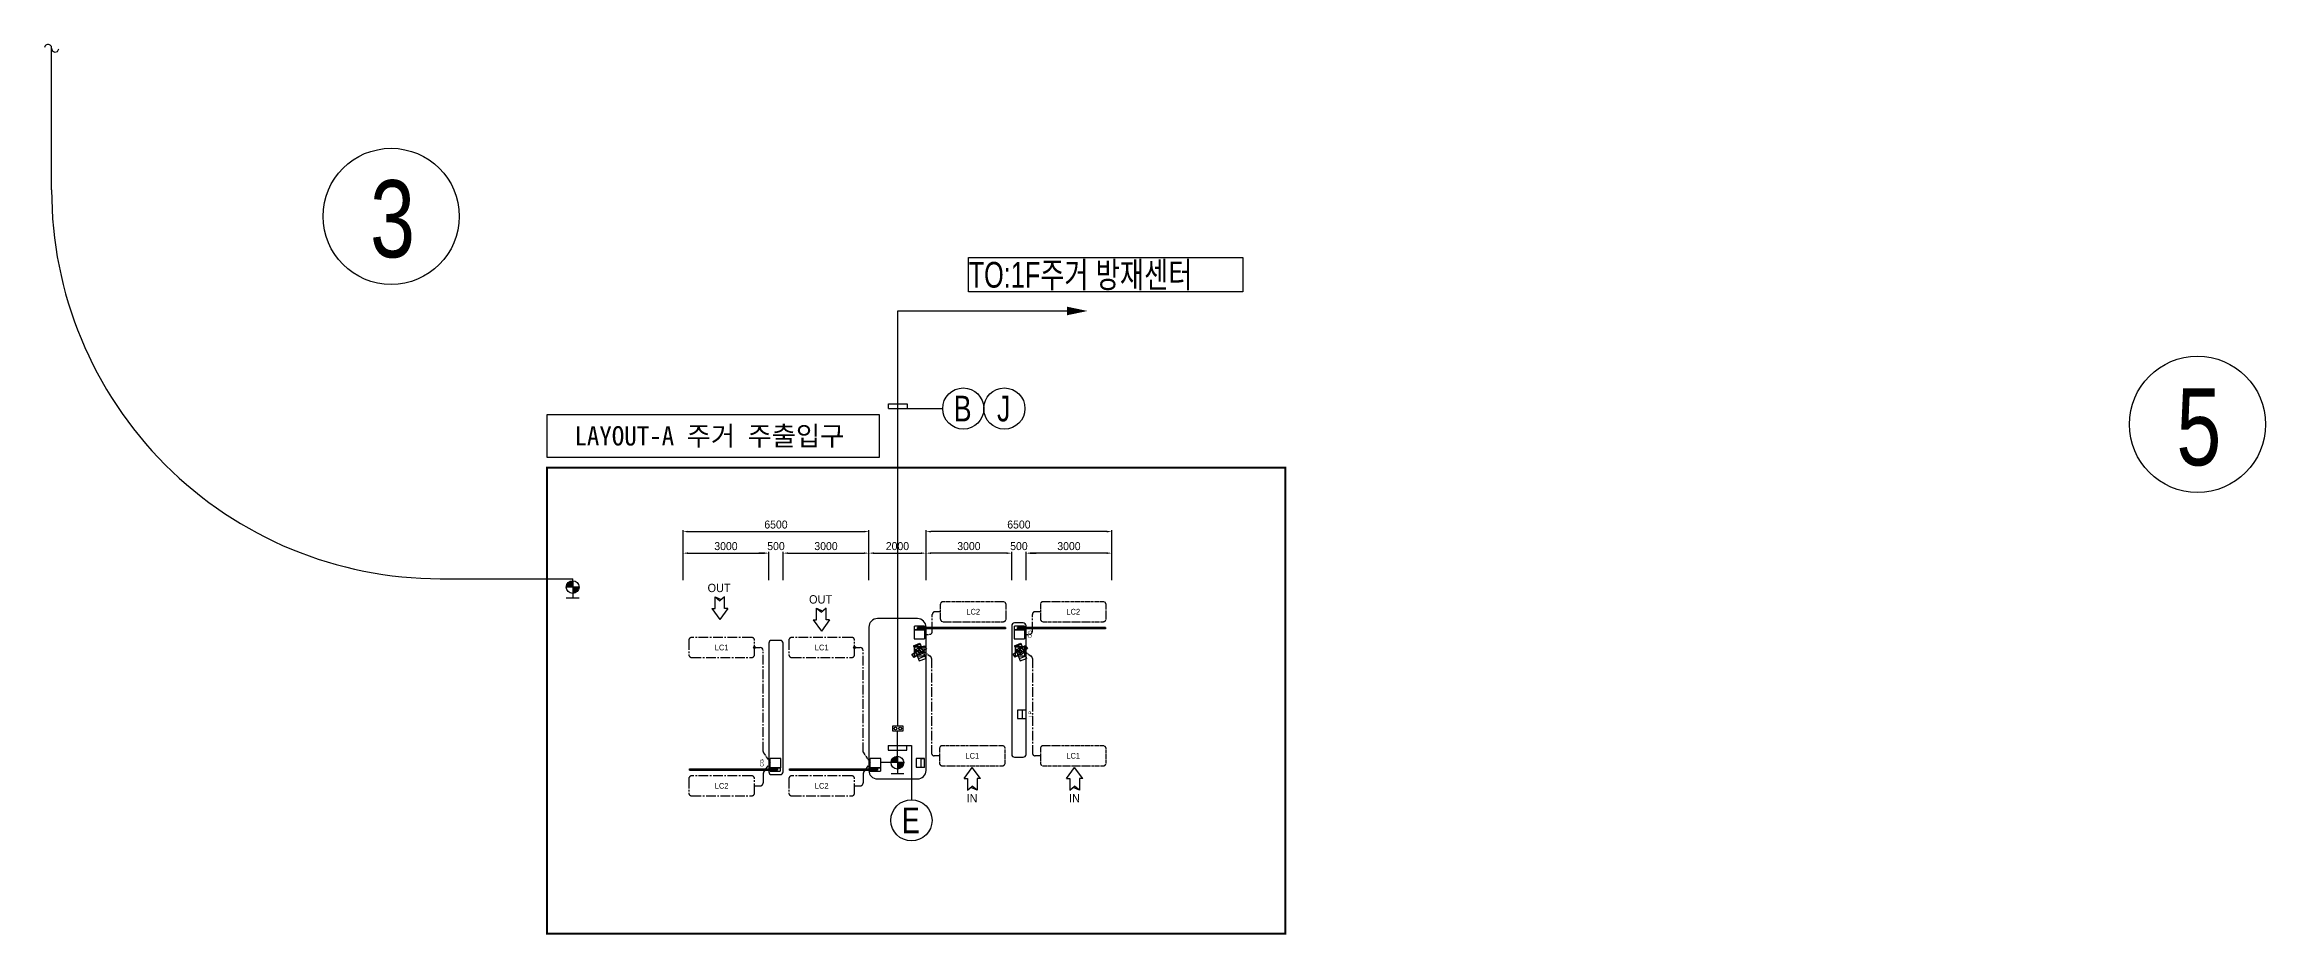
# Model space of a CAD drawing. Header units: millimetres. Extents: x 124153 to 415384, y 94157 to 223285.
# Drawn here: x 124153 to 201863, y 145071 to 176222 of the extents above; entities that cross this region are included whole.
import ezdxf
from ezdxf.enums import TextEntityAlignment as Align

# ---------------------------------------------------------------- set-up
doc = ezdxf.new("R2010")
doc.units = ezdxf.units.MM
doc.header["$LTSCALE"] = 150
doc.linetypes.add('CEN-1', pattern=[24, 20, -2, 0, -2])
doc.linetypes.add('CENTER2', pattern=[1.125, 0.75, -0.125, 0.125, -0.125])
for name, color, linetype in [('4', 4, 'Continuous'), ('e-text', 6, 'Continuous'), ('e-text-box', 7, 'Continuous'), ('e-wire', 4, 'Continuous'), ('e-wire1s', 4, 'CEN-1'), ('Parking-D', 1, 'Continuous'), ('Parking-L', 4, 'Continuous'), ('Parking-S', 3, 'Continuous'), ('Parking-T', 7, 'Continuous')]:
    doc.layers.add(name, color=color, linetype=linetype)
doc.styles.add('돋움', font='Dotum.TTF')
doc.styles.add('실명', font='', dxfattribs={"width": 0.8})
doc.styles.add('아마노', font='Dotum.TTF')
doc.styles.get('실명').set_extended_font_data('GulimChe')
doc.dimstyles.new('PARKING', dxfattribs={"dimscale": 1.5, "dimtxt": 80, "dimasz": 50, "dimexe": 15, "dimexo": 10, "dimgap": 30, "dimtad": 1, "dimdec": 0, "dimzin": 0, "dimdsep": 46, "dimtxsty": '돋움', "dimcen": 0.09, "dimclrd": 1, "dimclre": 1, "dimclrt": 3, "dimadec": 0, "dimazin": 0, "dimtfac": 1, "dimtdec": 0, "dimtix": 1, "dimtofl": 0, "dimtmove": 0, "dimatfit": 3, "dimfxl": 1, "dimtolj": 1, "dimtzin": 0, "dimarcsym": 0})

# ---------------------------------------------------------------- blocks, each defined once
blk = doc.blocks.new('ar')
at = {"layer": '4', "color": 4}
blk.add_lwpolyline([(0, 0, 150, 0, 0), (360, 0, 0, 0, 0)], format="xyseb", dxfattribs=at)
blk = doc.blocks.new('*D5')
at = {"layer": 'DEFPOINTS', "color": 0, "transparency": 16777216}
for p in [(154997, 158419), (154997, 157437), (157997, 157437)]:
    blk.add_point(p, dxfattribs=at)
at = {"layer": 'Parking-D', "color": 1, "lineweight": -2, "transparency": 16777216}
for p, q in [((154997, 157472), (154997, 158471)), ((157822, 158419), (155172, 158419)), ((157997, 157472), (157997, 158471))]:
    blk.add_line(p, q, dxfattribs=at)
at = {"layer": 'Parking-D', "color": 1, "transparency": 16777216}
for points in [[(155172, 158448), (155172, 158390), (154997, 158419)], [(157822, 158448), (157822, 158390), (157997, 158419)]]:
    blk.add_solid(points, dxfattribs=at)
at = {"layer": 'Parking-D', "color": 3, "transparency": 16777216, "insert": (156497, 158664), "char_height": 280, "attachment_point": 5, "style": '돋움'}
blk.add_mtext('\\A1;3000', dxfattribs=at)
blk = doc.blocks.new('*D6')
at = {"layer": 'DEFPOINTS', "color": 0, "transparency": 16777216}
for p in [(154997, 159173), (154997, 157437), (161497, 157437)]:
    blk.add_point(p, dxfattribs=at)
at = {"layer": 'Parking-D', "color": 1, "lineweight": -2, "transparency": 16777216}
for p, q in [((154997, 157472), (154997, 159226)), ((161322, 159173), (155172, 159173)), ((161497, 157472), (161497, 159226))]:
    blk.add_line(p, q, dxfattribs=at)
at = {"layer": 'Parking-D', "color": 1, "transparency": 16777216}
for points in [[(155172, 159203), (155172, 159144), (154997, 159173)], [(161322, 159203), (161322, 159144), (161497, 159173)]]:
    blk.add_solid(points, dxfattribs=at)
at = {"layer": 'Parking-D', "color": 3, "transparency": 16777216, "insert": (158247, 159419), "char_height": 280, "attachment_point": 5, "style": '돋움'}
blk.add_mtext('\\A1;6500', dxfattribs=at)
blk = doc.blocks.new('*D7')
at = {"layer": 'DEFPOINTS', "color": 0, "transparency": 16777216}
for p in [(158497, 158419), (158497, 157437), (161497, 157437)]:
    blk.add_point(p, dxfattribs=at)
at = {"layer": 'Parking-D', "color": 1, "lineweight": -2, "transparency": 16777216}
for p, q in [((158497, 157472), (158497, 158471)), ((161322, 158419), (158672, 158419)), ((161497, 157472), (161497, 158471))]:
    blk.add_line(p, q, dxfattribs=at)
at = {"layer": 'Parking-D', "color": 1, "transparency": 16777216}
for points in [[(158672, 158448), (158672, 158390), (158497, 158419)], [(161322, 158448), (161322, 158390), (161497, 158419)]]:
    blk.add_solid(points, dxfattribs=at)
at = {"layer": 'Parking-D', "color": 3, "transparency": 16777216, "insert": (159997, 158664), "char_height": 280, "attachment_point": 5, "style": '돋움'}
blk.add_mtext('\\A1;3000', dxfattribs=at)
blk = doc.blocks.new('*D8')
at = {"layer": 'DEFPOINTS', "color": 0, "transparency": 16777216}
for p in [(157997, 158419), (157997, 157437), (158497, 157437)]:
    blk.add_point(p, dxfattribs=at)
at = {"layer": 'Parking-D', "color": 1, "lineweight": -2, "transparency": 16777216}
for p, q in [((157822, 158419), (157647, 158419)), ((157997, 157472), (157997, 158471)), ((158497, 157472), (158497, 158471)), ((158672, 158419), (158847, 158419))]:
    blk.add_line(p, q, dxfattribs=at)
at = {"layer": 'Parking-D', "color": 1, "transparency": 16777216}
for points in [[(157822, 158448), (157822, 158390), (157997, 158419)], [(158672, 158448), (158672, 158390), (158497, 158419)]]:
    blk.add_solid(points, dxfattribs=at)
at = {"layer": 'Parking-D', "color": 3, "transparency": 16777216, "insert": (158247, 158664), "char_height": 280, "attachment_point": 5, "style": '돋움'}
blk.add_mtext('\\A1;500', dxfattribs=at)
blk = doc.blocks.new('*D9')
at = {"layer": 'DEFPOINTS', "color": 0, "transparency": 16777216}
for p in [(152997, 158419), (149997, 157437), (152997, 157437)]:
    blk.add_point(p, dxfattribs=at)
at = {"layer": 'Parking-D', "color": 1, "lineweight": -2, "transparency": 16777216}
for p, q in [((149997, 157472), (149997, 158471)), ((150172, 158419), (152822, 158419)), ((152997, 157472), (152997, 158471))]:
    blk.add_line(p, q, dxfattribs=at)
at = {"layer": 'Parking-D', "color": 1, "transparency": 16777216}
for points in [[(150172, 158448), (150172, 158390), (149997, 158419)], [(152822, 158448), (152822, 158390), (152997, 158419)]]:
    blk.add_solid(points, dxfattribs=at)
at = {"layer": 'Parking-D', "color": 3, "transparency": 16777216, "insert": (151497, 158664), "char_height": 280, "attachment_point": 5, "style": '돋움'}
blk.add_mtext('\\A1;3000', dxfattribs=at)
blk = doc.blocks.new('*D10')
at = {"layer": 'DEFPOINTS', "color": 0, "transparency": 16777216}
for p in [(152997, 159173), (146497, 157437), (152997, 157437)]:
    blk.add_point(p, dxfattribs=at)
at = {"layer": 'Parking-D', "color": 1, "lineweight": -2, "transparency": 16777216}
for p, q in [((146497, 157472), (146497, 159226)), ((146672, 159173), (152822, 159173)), ((152997, 157472), (152997, 159226))]:
    blk.add_line(p, q, dxfattribs=at)
at = {"layer": 'Parking-D', "color": 1, "transparency": 16777216}
for points in [[(146672, 159203), (146672, 159144), (146497, 159173)], [(152822, 159203), (152822, 159144), (152997, 159173)]]:
    blk.add_solid(points, dxfattribs=at)
at = {"layer": 'Parking-D', "color": 3, "transparency": 16777216, "insert": (149747, 159419), "char_height": 280, "attachment_point": 5, "style": '돋움'}
blk.add_mtext('\\A1;6500', dxfattribs=at)
blk = doc.blocks.new('*D11')
at = {"layer": 'DEFPOINTS', "color": 0, "transparency": 16777216}
for p in [(149497, 158419), (146497, 157437), (149497, 157437)]:
    blk.add_point(p, dxfattribs=at)
at = {"layer": 'Parking-D', "color": 1, "lineweight": -2, "transparency": 16777216}
for p, q in [((146497, 157472), (146497, 158471)), ((146672, 158419), (149322, 158419)), ((149497, 157472), (149497, 158471))]:
    blk.add_line(p, q, dxfattribs=at)
at = {"layer": 'Parking-D', "color": 1, "transparency": 16777216}
for points in [[(146672, 158448), (146672, 158390), (146497, 158419)], [(149322, 158448), (149322, 158390), (149497, 158419)]]:
    blk.add_solid(points, dxfattribs=at)
at = {"layer": 'Parking-D', "color": 3, "transparency": 16777216, "insert": (147997, 158664), "char_height": 280, "attachment_point": 5, "style": '돋움'}
blk.add_mtext('\\A1;3000', dxfattribs=at)
blk = doc.blocks.new('*D12')
at = {"layer": 'DEFPOINTS', "color": 0, "transparency": 16777216}
for p in [(149997, 158419), (149497, 157437), (149997, 157437)]:
    blk.add_point(p, dxfattribs=at)
at = {"layer": 'Parking-D', "color": 1, "lineweight": -2, "transparency": 16777216}
for p, q in [((149322, 158419), (149147, 158419)), ((149497, 157472), (149497, 158471)), ((149997, 157472), (149997, 158471)), ((150172, 158419), (150347, 158419))]:
    blk.add_line(p, q, dxfattribs=at)
at = {"layer": 'Parking-D', "color": 1, "transparency": 16777216}
for points in [[(149322, 158448), (149322, 158390), (149497, 158419)], [(150172, 158448), (150172, 158390), (149997, 158419)]]:
    blk.add_solid(points, dxfattribs=at)
at = {"layer": 'Parking-D', "color": 3, "transparency": 16777216, "insert": (149747, 158664), "char_height": 280, "attachment_point": 5, "style": '돋움'}
blk.add_mtext('\\A1;500', dxfattribs=at)
blk = doc.blocks.new('*D13')
at = {"layer": 'DEFPOINTS', "color": 0, "transparency": 16777216}
for p in [(154997, 158419), (152997, 157437), (154997, 157437)]:
    blk.add_point(p, dxfattribs=at)
at = {"layer": 'Parking-D', "color": 1, "lineweight": -2, "transparency": 16777216}
for p, q in [((152997, 157472), (152997, 158471)), ((153172, 158419), (154822, 158419)), ((154997, 157472), (154997, 158471))]:
    blk.add_line(p, q, dxfattribs=at)
at = {"layer": 'Parking-D', "color": 1, "transparency": 16777216}
for points in [[(153172, 158448), (153172, 158390), (152997, 158419)], [(154822, 158448), (154822, 158390), (154997, 158419)]]:
    blk.add_solid(points, dxfattribs=at)
at = {"layer": 'Parking-D', "color": 3, "transparency": 16777216, "insert": (153997, 158664), "char_height": 280, "attachment_point": 5, "style": '돋움'}
blk.add_mtext('\\A1;2000', dxfattribs=at)

msp = doc.modelspace()

# ---------------------------------------------------------------- hatches: boundary and pattern name
at = {"layer": 'Parking-S'}
h = msp.add_hatch(color=3, dxfattribs=at)
h.paths.add_polyline_path([(142859.5, 157231.3), (142635.6, 157231.3), (142635.6, 157007.4, 0.4142136)])
h.paths.add_polyline_path([(142635.6, 157455.3, 0.4142136), (142411.7, 157231.3), (142635.6, 157231.3)])
h = msp.add_hatch(color=3, dxfattribs=at)
h.paths.add_polyline_path([(154219.6, 151087.8), (153995.7, 151087.8), (153995.7, 150863.8, 0.4142136)])
h.paths.add_polyline_path([(153995.7, 151311.7, 0.4142136), (153771.8, 151087.8), (153995.7, 151087.8)])

# ---------------------------------------------------------------- linework, layer by layer
for p, q in [((148996.9, 155118.2), (149196.9, 155118.2)), ((152496.9, 155118.2), (152696.9, 155118.2))]:
    msp.add_line(p, q)
at = {"color": 1}
for centre in [(136283.9, 170204.8), (199480.7, 162926.8)]:
    msp.add_circle(centre, 2382, dxfattribs=at)
for centre in [(148996.9, 155118.2), (152496.9, 155118.2)]:
    msp.add_circle(centre, 38.2)
for centre in [(149196.9, 155018.2), (152696.9, 155018.2)]:
    msp.add_arc(centre, 100, 0, 90)
at = {"layer": 'e-text-box'}
for p, q in [((153679.3, 163480.2, 1073.4), (153679.3, 163646.2, 1073.4)), ((153679.3, 163646.2, 1073.4), (154337.6, 163646.2, 1073.4)), ((153679.3, 163480.2, 1073.4), (155579.3, 163480.2, 1073.4)), ((154337.6, 163646.2, 1073.4), (154337.6, 163480.2, 1073.4)), ((153667.8, 151687.6), (153667.8, 151521.6)), ((153667.8, 151687.6), (154488, 151687.6)), ((154326.1, 151521.6), (154326.1, 151687.6)), ((154488, 151687.6), (154488, 149787.6)), ((153667.8, 151521.6), (154326.1, 151521.6))]:
    msp.add_line(p, q, dxfattribs=at)
msp.add_lwpolyline([(156484, 168761.9), (166079, 168761.9), (166079, 167558.9), (156484, 167558.9)], close=True, dxfattribs=at)
for centre in [(156299, 163480.2, 1073.4), (157738.5, 163480.2, 1073.4), (154488, 149067.8)]:
    msp.add_circle(centre, 719.7, dxfattribs=at)
at = {"layer": 'e-wire'}
for p, q in [((124403.8, 171133), (124403.8, 176088.3)), ((154008.4, 152365.5, 1073.4), (154008.4, 166893.5, 1073.4)), ((154008.4, 166893.5, 1073.4), (159929.9, 166893.5, 1073.4)), ((137996.9, 157525), (142635.6, 157525)), ((142635.6, 157455.3), (142635.6, 157525)), ((153995.7, 151311.7), (153995.7, 152206.1, 1073.4)), ((153771.8, 151087.8), (153416.9, 151087.8))]:
    msp.add_line(p, q, dxfattribs=at)
for centre, radius, start, end in [((124278.3, 176095.7), 126.4, 352.663821, 172.663821), ((124530, 176079.6), 126.4, 172.663821, 352.663821), ((137996.9, 171118.1), 13593.1, 179.937436, 270)]:
    msp.add_arc(centre, radius, start, end, dxfattribs=at)
at = {"layer": 'Parking-L', "color": 6, "elevation": 1533.5}
msp.add_lwpolyline([(141734.9, 161772.3), (153371.3, 161772.3), (153371.3, 163257.1), (141734.9, 163257.1)], close=True, dxfattribs=at)
at = {"layer": 'Parking-L', "color": 6, "const_width": 70.3, "elevation": 1533.5}
msp.add_lwpolyline([(141734.9, 161415.3), (167565, 161415.3), (167565, 145106.2), (141734.9, 145106.2)], close=True, dxfattribs=at)
at = {"layer": 'Parking-S', "color": 3}
for p, q in [((142859.5, 157231.3), (142411.7, 157231.3)), ((142635.6, 157455.3), (142635.6, 156840.1)), ((142859.5, 156840.1), (142411.7, 156840.1)), ((154219.6, 151087.8), (153771.8, 151087.8)), ((153995.7, 151311.7), (153995.7, 150696.6)), ((154219.6, 150696.6), (153771.8, 150696.6))]:
    msp.add_line(p, q, dxfattribs=at)
at = {"layer": 'Parking-S', "color": 6}
for p, q in [((147503.7, 156485), (147784.3, 156093.2)), ((147503.7, 156485), (147618.8, 156485)), ((147618.8, 156485), (147618.8, 156893)), ((147618.8, 156893), (147784.3, 156749.2)), ((147618.8, 156893), (147833.5, 156791.9)), ((147949.9, 156893), (147784.3, 156749.2)), ((148064.9, 156485), (147784.3, 156093.2)), ((147949.9, 156485), (147949.9, 156893)), ((148064.9, 156485), (147949.9, 156485)), ((151168.8, 156085), (151168.8, 156493)), ((151168.8, 156493), (151334.3, 156349.2)), ((151168.8, 156493), (151383.5, 156391.9)), ((151499.9, 156493), (151334.3, 156349.2)), ((151499.9, 156085), (151499.9, 156493)), ((151053.7, 156085), (151334.3, 155693.2)), ((151053.7, 156085), (151168.8, 156085)), ((151614.9, 156085), (151334.3, 155693.2)), ((151614.9, 156085), (151499.9, 156085)), ((156335.9, 150530.2), (156616.5, 150922.1)), ((156897.1, 150530.2), (156616.5, 150922.1)), ((159916.3, 150530.9), (160196.9, 150922.7)), ((160477.5, 150530.9), (160196.9, 150922.7)), ((156335.9, 150530.2), (156451, 150530.2)), ((156451, 150530.2), (156451, 150122.3)), ((156451, 150122.3), (156616.5, 150266.1)), ((156782.1, 150122.3), (156567.4, 150223.4)), ((156782.1, 150122.3), (156616.5, 150266.1)), ((156897.1, 150530.2), (156782.1, 150530.2)), ((156782.1, 150530.2), (156782.1, 150122.3)), ((159916.3, 150530.9), (160031.4, 150530.9)), ((160031.4, 150530.9), (160031.4, 150122.9)), ((160031.4, 150122.9), (160196.9, 150266.7)), ((160362.4, 150122.9), (160147.7, 150224)), ((160362.4, 150122.9), (160196.9, 150266.7)), ((160477.5, 150530.9), (160362.4, 150530.9)), ((160362.4, 150530.9), (160362.4, 150122.9))]:
    msp.add_line(p, q, dxfattribs=at)
at = {"layer": 'Parking-S', "color": 0, "linetype": 'CENTER2', "ltscale": 3}
for p, q in [((155217.2, 155678.2), (155217.2, 156270.2)), ((155496.9, 156370.2), (155317.2, 156370.2)), ((158717.2, 155678.2), (158717.2, 156270.2)), ((158996.9, 156370.2), (158817.2, 156370.2)), ((149296.9, 151482.5), (149296.9, 155018.2)), ((152796.9, 151451.8), (152796.9, 155018.2)), ((155186.8, 154736.2), (155186.8, 151427.5)), ((158717.2, 154736.8), (158717.2, 151428.2)), ((155466.5, 151327.5), (155286.8, 151327.5)), ((158996.9, 151328.2), (158817.2, 151328.2)), ((148996.9, 150276.2), (149196.9, 150276.2)), ((149296.9, 150683.8), (149296.9, 150376.2)), ((152496.9, 150276.2), (152696.9, 150276.2)), ((152796.9, 150683.8), (152796.9, 150376.2))]:
    msp.add_line(p, q, dxfattribs=at)
at = {"layer": 'Parking-S', "color": 2}
for p, q in [((152996.9, 155828.2), (152996.9, 150818.2)), ((154696.9, 156128.2), (153296.9, 156128.2)), ((154996.9, 150818.2), (154996.9, 155828.2)), ((154505.9, 154877.1), (154932.9, 155180.9)), ((154583.9, 154767.4), (154505.9, 154877.1)), ((154557.3, 155178.5), (154781.6, 155263.8)), ((154557.3, 155178.5), (154760.1, 154645.8)), ((154569.7, 155145.7), (154794, 155231.1)), ((155011, 155071.2), (154583.9, 154767.4)), ((154597.3, 155142.1), (154925.9, 155142.1)), ((154597.3, 155142.1), (154597.3, 154813.5)), ((154925.9, 154813.5), (154597.3, 154813.5)), ((154597.9, 154814.2), (154597.9, 155142.8)), ((154926.5, 155142.8), (154597.9, 155142.8)), ((154926.5, 154814.2), (154597.9, 154814.2)), ((154954.1, 154810.6), (154729.8, 154725.2)), ((154760.1, 154645.8), (154984.4, 154731.1)), ((154781.6, 155263.8), (154984.4, 154731.1)), ((154925.9, 155142.1), (154925.9, 154813.5)), ((154926.5, 154814.2), (154926.5, 155142.8)), ((154932.9, 155180.9), (155011, 155071.2)), ((158043.2, 154884.8), (158470.3, 155188.6)), ((158121.3, 154775.1), (158043.2, 154884.8)), ((158087.6, 155178.1), (158311.9, 155263.5)), ((158087.6, 155178.1), (158290.5, 154645.4)), ((158100.1, 155145.4), (158324.4, 155230.8)), ((158548.4, 155078.9), (158121.3, 154775.1)), ((158128.3, 154813.9), (158128.3, 155142.5)), ((158456.9, 155142.5), (158128.3, 155142.5)), ((158128.3, 154813.9), (158128.3, 155142.5)), ((158128.3, 155142.5), (158456.9, 155142.5)), ((158456.9, 154813.9), (158128.3, 154813.9)), ((158456.9, 154813.9), (158128.3, 154813.9)), ((158484.5, 154810.3), (158260.2, 154724.9)), ((158290.5, 154645.4), (158514.7, 154730.8)), ((158311.9, 155263.5), (158514.7, 154730.8)), ((158456.9, 154813.9), (158456.9, 155142.5)), ((158456.9, 154813.9), (158456.9, 155142.5)), ((158470.3, 155188.6), (158548.4, 155078.9)), ((158496.9, 152928.2), (158196.9, 152928.2)), ((158196.9, 152928.2), (158196.9, 152628.2)), ((158196.9, 152628.2), (158496.9, 152628.2)), ((158359.9, 152933.2), (158484.9, 152933.2)), ((158359.9, 152933.2), (158359.9, 152623.2)), ((158484.9, 152623.2), (158359.9, 152623.2)), ((158484.9, 152933.2), (158484.9, 152623.2)), ((158496.9, 152628.2), (158496.9, 152928.2)), ((154946.9, 151228.2), (154646.9, 151228.2)), ((154646.9, 151228.2), (154646.9, 150928.2)), ((154646.9, 150928.2), (154946.9, 150928.2)), ((154809.9, 151233.2), (154934.9, 151233.2)), ((154809.9, 151233.2), (154809.9, 150923.2)), ((154934.9, 150923.2), (154809.9, 150923.2)), ((154934.9, 151233.2), (154934.9, 150923.2)), ((154946.9, 150928.2), (154946.9, 151228.2)), ((153296.9, 150518.2), (154696.9, 150518.2))]:
    msp.add_line(p, q, dxfattribs=at)
at = {"layer": 'Parking-S', "color": 2, "linetype": 'Continuous'}
for p, q in [((154576.9, 155738.2), (154946.9, 155738.2)), ((154576.9, 155738.2), (154576.9, 155418.2)), ((154946.9, 155858.2), (154595.6, 155858.2)), ((154595.6, 155738.2), (154595.6, 155858.2)), ((154946.9, 155738.2), (154595.6, 155738.2)), ((154696.4, 155770.3), (154696.4, 155820.2)), ((157776.2, 155820.2), (154696.4, 155820.2)), ((157776.2, 155770.3), (154696.4, 155770.3)), ((154946.9, 155858.2), (154946.9, 155738.2)), ((154946.9, 155738.2), (154946.9, 155418.2)), ((157776.2, 155770.3), (157776.2, 155820.2)), ((157776.2, 155820.2), (157776.2, 155770.3)), ((157776.2, 155820.2), (157776.2, 155770.3)), ((158076.9, 155738.2), (158446.9, 155738.2)), ((158076.9, 155738.2), (158076.9, 155418.2)), ((158446.9, 155858.2), (158095.6, 155858.2)), ((158095.6, 155738.2), (158095.6, 155858.2)), ((158446.9, 155738.2), (158095.6, 155738.2)), ((158196.4, 155770.3), (158196.4, 155820.2)), ((161276.2, 155820.2), (158196.4, 155820.2)), ((161276.2, 155770.3), (158196.4, 155770.3)), ((158446.9, 155858.2), (158446.9, 155738.2)), ((158446.9, 155738.2), (158446.9, 155418.2)), ((161276.2, 155820.2), (161276.2, 155770.3)), ((154576.9, 155418.2), (154946.9, 155418.2)), ((158076.9, 155418.2), (158446.9, 155418.2)), ((146717.6, 150876), (146717.6, 150826.2)), ((146717.6, 150826.2), (146717.6, 150876)), ((146717.6, 150826.2), (146717.6, 150876)), ((146717.6, 150876), (149797.5, 150876)), ((146717.6, 150826.2), (149797.5, 150826.2)), ((149916.9, 151228.2), (149546.9, 151228.2)), ((149546.9, 150908.2), (149546.9, 151228.2)), ((149916.9, 150908.2), (149546.9, 150908.2)), ((149546.9, 150908.2), (149898.3, 150908.2)), ((149546.9, 150788.2), (149546.9, 150908.2)), ((149546.9, 150788.2), (149898.3, 150788.2)), ((149797.5, 150876), (149797.5, 150826.2)), ((149898.3, 150908.2), (149898.3, 150788.2)), ((149916.9, 150908.2), (149916.9, 151228.2)), ((150217.6, 150876), (153297.5, 150876)), ((150217.6, 150826.2), (150217.6, 150876)), ((150217.6, 150826.2), (150217.6, 150876)), ((150217.6, 150876), (150217.6, 150826.2)), ((150217.6, 150826.2), (153297.5, 150826.2)), ((153046.9, 150908.2), (153046.9, 151228.2)), ((153416.9, 151228.2), (153046.9, 151228.2)), ((153046.9, 150788.2), (153046.9, 150908.2)), ((153046.9, 150908.2), (153398.3, 150908.2)), ((153416.9, 150908.2), (153046.9, 150908.2)), ((153046.9, 150788.2), (153398.3, 150788.2)), ((153297.5, 150876), (153297.5, 150826.2)), ((153398.3, 150908.2), (153398.3, 150788.2)), ((153416.9, 150908.2), (153416.9, 151228.2))]:
    msp.add_line(p, q, dxfattribs=at)
at = {"layer": 'Parking-S', "color": 0, "linetype": 'CENTER2'}
for p, q in [((154946.9, 155578.2), (155117.2, 155578.2)), ((158446.9, 155578.2), (158617.2, 155578.2)), ((154926.5, 154977.8), (155146, 154816.8)), ((158456.9, 154978.2), (158676.3, 154817.1)), ((149314.2, 151426.4), (149546.9, 151083.2)), ((149314.2, 150739.9), (149546.9, 151083.2)), ((152796.9, 151451.8), (153046.9, 151083.2)), ((152814.2, 150739.9), (153046.9, 151083.2))]:
    msp.add_line(p, q, dxfattribs=at)
at = {"layer": 'Parking-S', "color": 1, "linetype": 'Continuous'}
for p, q in [((155086.4, 155770.3), (155086.4, 155820.2)), ((155086.4, 155820.2), (155385.3, 155820.2)), ((155385.3, 155770.3), (155086.4, 155770.3)), ((155385.3, 155820.2), (155385.3, 155770.3)), ((155684.1, 155820.2), (155983, 155820.2)), ((155983, 155770.3), (155684.1, 155770.3)), ((155983, 155820.2), (155983, 155770.3)), ((156281.9, 155820.2), (156580.8, 155820.2)), ((156281.9, 155770.3), (156281.9, 155820.2)), ((156580.8, 155770.3), (156281.9, 155770.3)), ((156580.8, 155820.2), (156580.8, 155770.3)), ((156879.6, 155820.2), (157178.5, 155820.2)), ((157178.5, 155770.3), (156879.6, 155770.3)), ((157477.4, 155820.2), (157776.2, 155820.2)), ((157477.4, 155770.3), (157477.4, 155820.2)), ((157776.2, 155770.3), (157477.4, 155770.3)), ((158586.4, 155770.3), (158586.4, 155820.2)), ((158586.4, 155820.2), (158885.3, 155820.2)), ((158885.3, 155770.3), (158586.4, 155770.3)), ((158885.3, 155820.2), (158885.3, 155770.3)), ((159184.1, 155820.2), (159483, 155820.2)), ((159483, 155770.3), (159184.1, 155770.3)), ((159483, 155820.2), (159483, 155770.3)), ((159781.9, 155820.2), (160080.8, 155820.2)), ((159781.9, 155770.3), (159781.9, 155820.2)), ((160080.8, 155770.3), (159781.9, 155770.3)), ((160080.8, 155820.2), (160080.8, 155770.3)), ((160418.4, 155820.2), (160717.3, 155820.2)), ((160717.3, 155770.3), (160418.4, 155770.3)), ((160977.4, 155820.2), (161276.2, 155820.2)), ((160977.4, 155770.3), (160977.4, 155820.2)), ((161276.2, 155770.3), (160977.4, 155770.3)), ((146717.6, 150876), (147016.5, 150876)), ((147016.5, 150826.2), (146717.6, 150826.2)), ((147016.5, 150876), (147016.5, 150826.2)), ((147315.3, 150876), (147614.2, 150876)), ((147614.2, 150826.2), (147315.3, 150826.2)), ((147913.1, 150876), (148212, 150876)), ((147913.1, 150826.2), (147913.1, 150876)), ((148212, 150826.2), (147913.1, 150826.2)), ((148212, 150876), (148212, 150826.2)), ((148510.8, 150876), (148809.7, 150876)), ((148510.8, 150826.2), (148510.8, 150876)), ((148809.7, 150826.2), (148510.8, 150826.2)), ((149108.6, 150826.2), (149108.6, 150876)), ((149108.6, 150876), (149407.4, 150876)), ((149407.4, 150826.2), (149108.6, 150826.2)), ((149407.4, 150876), (149407.4, 150826.2)), ((150217.6, 150876), (150516.5, 150876)), ((150516.5, 150826.2), (150217.6, 150826.2)), ((150516.5, 150876), (150516.5, 150826.2)), ((150815.3, 150876), (151114.2, 150876)), ((151114.2, 150826.2), (150815.3, 150826.2)), ((151413.1, 150826.2), (151413.1, 150876)), ((151413.1, 150876), (151712, 150876)), ((151712, 150826.2), (151413.1, 150826.2)), ((151712, 150876), (151712, 150826.2)), ((152010.8, 150826.2), (152010.8, 150876)), ((152010.8, 150876), (152309.7, 150876)), ((152309.7, 150826.2), (152010.8, 150826.2)), ((152608.6, 150876), (152907.4, 150876)), ((152608.6, 150826.2), (152608.6, 150876)), ((152907.4, 150826.2), (152608.6, 150826.2))]:
    msp.add_line(p, q, dxfattribs=at)
at = {"layer": 'Parking-S', "color": 0, "linetype": 'CENTER2'}
for points in [[(155496.9, 156620.2), (155496.9, 156120.2, 0.4142136), (155596.9, 156020.2), (157696.9, 156020.2, 0.4142136), (157796.9, 156120.2), (157796.9, 156620.2, 0.4142136), (157696.9, 156720.2), (155596.9, 156720.2, 0.4142136)], [(158996.9, 156620.2), (158996.9, 156120.2, 0.4142136), (159096.9, 156020.2), (161196.9, 156020.2, 0.4142136), (161296.9, 156120.2), (161296.9, 156620.2, 0.4142136), (161196.9, 156720.2), (159096.9, 156720.2, 0.4142136)], [(155466.5, 151577.5), (155466.5, 151077.5, 0.4142136), (155566.5, 150977.5), (157666.5, 150977.5, 0.4142136), (157766.5, 151077.5), (157766.5, 151577.5, 0.4142136), (157666.5, 151677.5), (155566.5, 151677.5, 0.4142136)], [(158996.9, 151578.2), (158996.9, 151078.2, 0.4142136), (159096.9, 150978.2), (161196.9, 150978.2, 0.4142136), (161296.9, 151078.2), (161296.9, 151578.2, 0.4142136), (161196.9, 151678.2), (159096.9, 151678.2, 0.4142136)]]:
    msp.add_lwpolyline(points, format="xyb", close=True, dxfattribs=at)
at = {"layer": 'Parking-S', "color": 0, "linetype": 'CENTER2', "ltscale": 3}
for points in [[(148996.9, 154868.2), (148996.9, 155368.2, 0.4142136), (148896.9, 155468.2), (146796.9, 155468.2, 0.4142136), (146696.9, 155368.2), (146696.9, 154868.2, 0.4142136), (146796.9, 154768.2), (148896.9, 154768.2, 0.4142136)], [(152496.9, 154868.2), (152496.9, 155368.2, 0.4142136), (152396.9, 155468.2), (150296.9, 155468.2, 0.4142136), (150196.9, 155368.2), (150196.9, 154868.2, 0.4142136), (150296.9, 154768.2), (152396.9, 154768.2, 0.4142136)], [(148996.9, 150026.2), (148996.9, 150526.2, 0.4142136), (148896.9, 150626.2), (146796.9, 150626.2, 0.4142136), (146696.9, 150526.2), (146696.9, 150026.2, 0.4142136), (146796.9, 149926.2), (148896.9, 149926.2, 0.4142136)], [(152496.9, 150026.2), (152496.9, 150526.2, 0.4142136), (152396.9, 150626.2), (150296.9, 150626.2, 0.4142136), (150196.9, 150526.2), (150196.9, 150026.2, 0.4142136), (150296.9, 149926.2), (152396.9, 149926.2, 0.4142136)]]:
    msp.add_lwpolyline(points, format="xyb", close=True, dxfattribs=at)
at = {"layer": 'Parking-S', "color": 2}
for points in [[(157996.9, 151378.2, 0.4142136), (158096.9, 151278.2), (158396.9, 151278.2, 0.4142136), (158496.9, 151378.2), (158496.9, 155878.2, 0.4142136), (158396.9, 155978.2), (158096.9, 155978.2, 0.4142136), (157996.9, 155878.2)], [(149496.9, 150768.2, 0.4142136), (149596.9, 150668.2), (149896.9, 150668.2, 0.4142136), (149996.9, 150768.2), (149996.9, 155268.2, 0.4142136), (149896.9, 155368.2), (149596.9, 155368.2, 0.4142136), (149496.9, 155268.2)]]:
    msp.add_lwpolyline(points, format="xyb", close=True, dxfattribs=at)
at = {"layer": 'Parking-S', "color": 3, "elevation": 1073.4}
msp.add_lwpolyline([(153819.1, 152206.1), (154197.7, 152206.1), (154197.7, 152365.5), (153819.1, 152365.5)], close=True, dxfattribs=at)
at = {"layer": 'Parking-S', "color": 3}
for centre, radius in [((142635.6, 157231.3), 223.9), ((153924.6, 152285.9, 1073.4), 47.7), ((154092.3, 152285.9, 1073.4), 47.7), ((153995.7, 151087.8), 223.9)]:
    msp.add_circle(centre, radius, dxfattribs=at)
at = {"layer": 'Parking-S'}
for centre, radius in [((154761.9, 154978.2), 120), ((154761.9, 154978.2), 54.4), ((154761.9, 154978.2), 30), ((158292.3, 154977.8), 120), ((158292.3, 154977.8), 54.4), ((158292.3, 154977.8), 30)]:
    msp.add_circle(centre, radius, dxfattribs=at)
at = {"layer": 'Parking-S', "color": 0, "linetype": 'CENTER2', "ltscale": 3}
for centre, start, end in [((155317.2, 156270.2), 90, 180), ((158817.2, 156270.2), 90, 180), ((155117.2, 155678.2), 270, 0), ((158617.2, 155678.2), 270, 0), ((155086.8, 154736.2), 0, 53.723565), ((158617.2, 154736.5), 0, 53.723565), ((155286.8, 151427.5), 180, 270), ((158817.2, 151428.2), 180, 270), ((149196.9, 150376.2), 270, 0), ((152696.9, 150376.2), 270, 0)]:
    msp.add_arc(centre, 100, start, end, dxfattribs=at)
at = {"layer": 'Parking-S', "color": 2}
for centre, start, end in [((153296.9, 155828.2), 90, 180), ((154696.9, 155828.2), 0, 90), ((153296.9, 150818.2), 180, 270), ((154696.9, 150818.2), 270, 0)]:
    msp.add_arc(centre, 300, start, end, dxfattribs=at)
at = {"layer": 'Parking-S', "color": 0, "linetype": 'CENTER2'}
for centre, start, end in [((149396.9, 151482.5), 180, 214.14454), ((149396.9, 150683.8), 145.85546, 180), ((152896.9, 150683.8), 145.85546, 180)]:
    msp.add_arc(centre, 100, start, end, dxfattribs=at)
at = {"layer": 'Parking-S', "color": 1}
for points in [[(155385.3, 155770.3), (155086.4, 155770.3), (155086.4, 155820.2)], [(155385.3, 155770.3), (155086.4, 155820.2), (155385.3, 155820.2)], [(155983, 155770.3), (155684.1, 155770.3), (155684.1, 155820.2)], [(155983, 155770.3), (155684.1, 155820.2), (155983, 155820.2)], [(156580.8, 155770.3), (156281.9, 155770.3), (156281.9, 155820.2)], [(156580.8, 155770.3), (156281.9, 155820.2), (156580.8, 155820.2)], [(157178.5, 155770.3), (156879.6, 155770.3), (156879.6, 155820.2)], [(157178.5, 155770.3), (156879.6, 155820.2), (157178.5, 155820.2)], [(157776.2, 155770.3), (157477.4, 155770.3), (157477.4, 155820.2)], [(157776.2, 155770.3), (157477.4, 155820.2), (157776.2, 155820.2)], [(158885.3, 155770.3), (158586.4, 155770.3), (158586.4, 155820.2)], [(158885.3, 155770.3), (158586.4, 155820.2), (158885.3, 155820.2)], [(159483, 155770.3), (159184.1, 155770.3), (159184.1, 155820.2)], [(159483, 155770.3), (159184.1, 155820.2), (159483, 155820.2)], [(160080.8, 155770.3), (159781.9, 155770.3), (159781.9, 155820.2)], [(160080.8, 155770.3), (159781.9, 155820.2), (160080.8, 155820.2)], [(160717.3, 155770.3), (160418.4, 155770.3), (160418.4, 155820.2)], [(160717.3, 155770.3), (160418.4, 155820.2), (160717.3, 155820.2)], [(161276.2, 155770.3), (160977.4, 155770.3), (160977.4, 155820.2)], [(161276.2, 155770.3), (160977.4, 155820.2), (161276.2, 155820.2)], [(146717.6, 150876), (147016.5, 150876), (147016.5, 150826.2)], [(146717.6, 150876), (147016.5, 150826.2), (146717.6, 150826.2)], [(147315.3, 150876), (147614.2, 150876), (147614.2, 150826.2)], [(147315.3, 150876), (147614.2, 150826.2), (147315.3, 150826.2)], [(147913.1, 150876), (148212, 150876), (148212, 150826.2)], [(147913.1, 150876), (148212, 150826.2), (147913.1, 150826.2)], [(148510.8, 150876), (148809.7, 150876), (148809.7, 150826.2)], [(148510.8, 150876), (148809.7, 150826.2), (148510.8, 150826.2)], [(149108.6, 150876), (149407.4, 150876), (149407.4, 150826.2)], [(149108.6, 150876), (149407.4, 150826.2), (149108.6, 150826.2)], [(150217.6, 150876), (150516.5, 150826.2), (150217.6, 150826.2)], [(150217.6, 150876), (150516.5, 150876), (150516.5, 150826.2)], [(150815.3, 150876), (151114.2, 150826.2), (150815.3, 150826.2)], [(150815.3, 150876), (151114.2, 150876), (151114.2, 150826.2)], [(151413.1, 150876), (151712, 150826.2), (151413.1, 150826.2)], [(151413.1, 150876), (151712, 150876), (151712, 150826.2)], [(152010.8, 150876), (152309.7, 150826.2), (152010.8, 150826.2)], [(152010.8, 150876), (152309.7, 150876), (152309.7, 150826.2)], [(152608.6, 150876), (152907.4, 150826.2), (152608.6, 150826.2)], [(152608.6, 150876), (152907.4, 150876), (152907.4, 150826.2)]]:
    msp.add_solid(points, dxfattribs=at)

# ---------------------------------------------------------------- block references
at = {"layer": 'e-wire1s', "xscale": 2, "yscale": 2, "zscale": 2}
msp.add_blockref('ar', (159929.9, 166893.5, 1073.4), dxfattribs=at)

# ---------------------------------------------------------------- texts
at = {"layer": 'e-text', "color": 1, "style": '돋움', "width": 0.8}
for s, p in [('3', (136332, 170119.9, 4600.5)), ('5', (199528.8, 162841.9, 4600.5))]:
    msp.add_text(s, height=2700, dxfattribs=at).set_placement(p, align=Align.MIDDLE_CENTER)
at = {"layer": 'e-text', "style": '돋움'}
for s, width, p in [('TO:1F주거 방재센터', 0.75, (160404.2, 168160.4)), ('B', 0.8, (156277, 163480.2, 1073.4)), ('J', 0.8, (157716.4, 163480.2, 1073.4)), ('E', 0.8, (154466, 149067.8))]:
    msp.add_text(s, height=900, dxfattribs=dict(at, width=width)).set_placement(p, align=Align.MIDDLE_CENTER)
at = {"layer": 'Parking-S', "color": 0, "style": '실명'}
msp.add_text('LAYOUT-A 주거 주출입구 ', height=675, dxfattribs=at).set_placement((147635.9, 162524.6, 1533.5), align=Align.MIDDLE_CENTER)
at = {"layer": 'Parking-S', "color": 7, "style": '아마노'}
for s, p in [('LC2', (156646.9, 156370.2)), ('LC2', (160146.9, 156370.2)), ('LC1', (147846.9, 155118.2)), ('LC1', (151346.9, 155118.2)), ('LC1', (156616.5, 151327.5)), ('LC1', (160146.9, 151328.2)), ('LC2', (147846.9, 150276.2)), ('LC2', (151346.9, 150276.2))]:
    msp.add_text(s, height=200, dxfattribs=at).set_placement(p, align=Align.MIDDLE)
at = {"layer": 'Parking-T', "linetype": 'Continuous', "style": '아마노'}
for s, p in [('OUT', (147354.7, 157056, 7478.2)), ('OUT', (150904.7, 156656, 7478.2)), ('IN', (156416.9, 149696.2, 4985.5)), ('IN', (160000.8, 149695.9, 4985.5))]:
    msp.add_text(s, height=291.72, dxfattribs=at).set_placement(p)
for s, p in [('CG', (158689.4, 155449.4)), ('LP', (158716.4, 152676.6)), ('CG', (149314.4, 150943.9))]:
    msp.add_text(s, height=129.65, rotation=90, dxfattribs=at).set_placement(p)

# ---------------------------------------------------------------- dimensions: what is measured, and where the dimension line sits
at = {"layer": 'Parking-D'}
for base, p1, p2, picture, middle in [((152996.9, 159173.5, 1073.4), (146496.9, 157437.5, 1073.4), (152996.9, 157437.5, 1073.4), '*D10', (149746.9, 159418.7, 1073.4)), ((149496.9, 158418.9, 1073.4), (146496.9, 157437.5, 1073.4), (149496.9, 157437.5, 1073.4), '*D11', (147996.9, 158664, 1073.4)), ((149996.9, 158418.9, 1073.4), (149496.9, 157437.5, 1073.4), (149996.9, 157437.5, 1073.4), '*D12', (149746.9, 158664, 1073.4)), ((152996.9, 158418.9, 1073.4), (149996.9, 157437.5, 1073.4), (152996.9, 157437.5, 1073.4), '*D9', (151496.9, 158664, 1073.4)), ((154996.9, 158418.9, 1073.4), (152996.9, 157437.5, 1073.4), (154996.9, 157437.5, 1073.4), '*D13', (153996.9, 158664, 1073.4))]:
    dim = msp.add_linear_dim(base=base, p1=p1, p2=p2, angle=180, dimstyle='PARKING', override={"dimscale": 3.5, "dimtmove": 1}, dxfattribs=at)
    dim.commit()
    dim.dimension.update_dxf_attribs({"geometry": picture, "text_midpoint": middle})
for base, p1, p2, picture, middle in [((154996.9, 159173.5, 1073.4), (161496.9, 157437.5, 1073.4), (154996.9, 157437.5, 1073.4), '*D6', (158246.9, 159418.7, 1073.4)), ((154996.9, 158418.9, 1073.4), (157996.9, 157437.5, 1073.4), (154996.9, 157437.5, 1073.4), '*D5', (156496.9, 158664, 1073.4)), ((157996.9, 158418.9, 1073.4), (158496.9, 157437.5, 1073.4), (157996.9, 157437.5, 1073.4), '*D8', (158246.9, 158664, 1073.4)), ((158496.9, 158418.9, 1073.4), (161496.9, 157437.5, 1073.4), (158496.9, 157437.5, 1073.4), '*D7', (159996.9, 158664, 1073.4))]:
    dim = msp.add_linear_dim(base=base, p1=p1, p2=p2, dimstyle='PARKING', override={"dimscale": 3.5, "dimtmove": 1}, dxfattribs=at)
    dim.commit()
    dim.dimension.update_dxf_attribs({"geometry": picture, "text_midpoint": middle})

doc.saveas('drawing.dxf')
